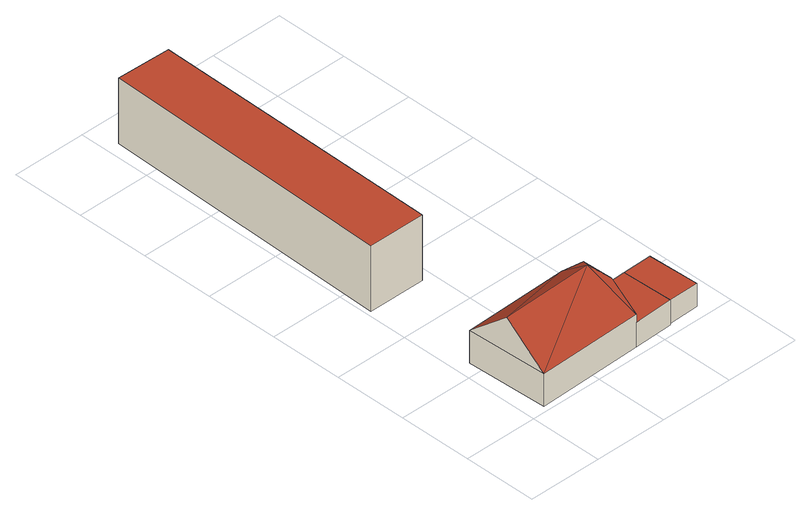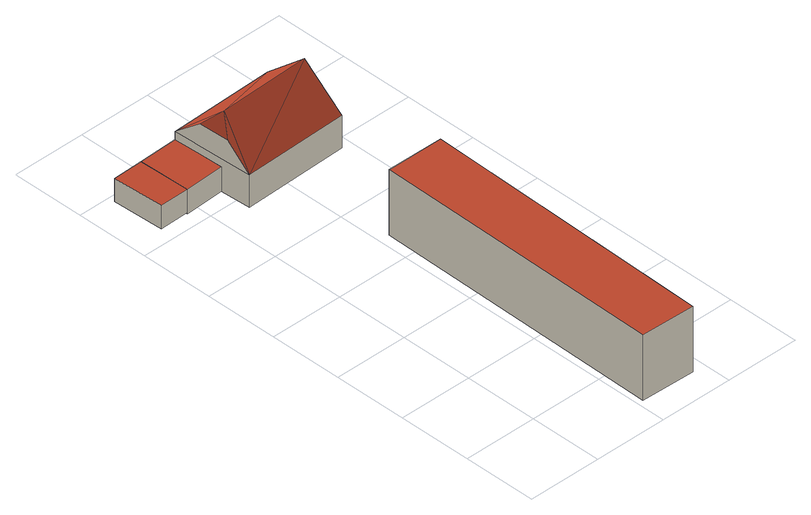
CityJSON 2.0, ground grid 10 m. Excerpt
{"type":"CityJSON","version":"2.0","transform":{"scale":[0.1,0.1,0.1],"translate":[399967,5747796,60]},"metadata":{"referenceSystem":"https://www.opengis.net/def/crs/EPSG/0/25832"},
"CityObjects":{
"building1":{"type":"Building","attributes":{"Gemeindeschluessel":"05515000","Geometrietyp2DReferenz":"3000","function":"31001_1000"},"address":[{"country":"Germany","locality":"Münster","thoroughfareNumber":"211","thoroughfareName":"Farwicksheide"},{"country":"Germany","locality":"Münster","thoroughfareNumber":"211a","thoroughfareName":"Farwicksheide"}],"children":["building1-1","building1-2"]},
"building1-1":{"type":"BuildingPart","attributes":{"roofType":"1000","measuredHeight":3.41},"parents":["building1"],"geometry":[{"type":"Solid","lod":"2","boundaries":[[[[0,1,2,3]],[[4,5,1,0]],[[3,2,6,7]],[[4,0,3,7]],[[1,5,6,2]],[[5,4,7,6]]]],"semantics":{"surfaces":[{"type":"WallSurface"},{"type":"RoofSurface"},{"type":"GroundSurface"},{"type":"ClosureSurface"}],"values":[[0,0,0,1,2,3]]}}]},
"building1-2":{"type":"BuildingPart","attributes":{"roofType":"9999","measuredHeight":9.34},"parents":["building1"],"geometry":[{"type":"Solid","lod":"2","boundaries":[[[[8,9,10,11]],[[12,13,5,4,14]],[[11,10,13,12]],[[8,15,16,14]],[[12,17,11]],[[15,18,16]],[[18,15,8]],[[17,18,8]],[[8,11,17]],[[14,16,18]],[[12,14,18]],[[18,17,12]],[[9,6,5,13,10]],[[9,8,14,4,7,6]],[[5,6,7,4]]]],"semantics":{"surfaces":[{"type":"WallSurface"},{"type":"RoofSurface"},{"type":"GroundSurface"},{"type":"ClosureSurface"}],"values":[[0,0,0,0,0,1,1,1,1,1,1,1,2,0,3]]}}]},
"building2":{"type":"Building","attributes":{"Gemeindeschluessel":"05515000","Geometrietyp2DReferenz":"3000","function":"51003_1201","roofType":"1000","measuredHeight":9},"geometry":[{"type":"Solid","lod":"2","boundaries":[[[[19,20,21,22]],[[23,24,20,19]],[[25,26,24,23]],[[22,21,26,25]],[[23,19,22,25]],[[20,24,26,21]]]],"semantics":{"surfaces":[{"type":"WallSurface"},{"type":"RoofSurface"},{"type":"GroundSurface"}],"values":[[0,0,0,0,1,2]]}}]},
"building3":{"type":"Building","attributes":{"Gemeindeschluessel":"05515000","Geometrietyp2DReferenz":"3000","function":"31001_2460","roofType":"1000","measuredHeight":3.19},"geometry":[{"type":"Solid","lod":"2","boundaries":[[[[27,28,29,3]],[[30,31,28,27]],[[0,32,31,30]],[[3,29,32,0]],[[30,27,3,0]],[[28,31,32,29]]]],"semantics":{"surfaces":[{"type":"WallSurface"},{"type":"RoofSurface"},{"type":"GroundSurface"}],"values":[[0,0,0,0,1,2]]}}]}
},
"vertices":[
[220,12,40],[220,12,6],[218,82,6],[218,82,40],[166,10,40],[166,10,6],[164,80,6],[164,80,40],
[162,121,51],[162,121,6],[17,116,6],[17,116,51],[21,5,51],[21,5,6],[166,10,51],[163,89,81],[165,47,81],[19,60,99],[146,65,99],
[92,660,93],[92,660,3],[18,662,3],[18,662,93],[85,259,93],[85,259,3],[7,259,93],[7,259,3],
[258,83,40],[258,83,8],[218,82,8],[261,13,40],[261,13,8],[220,12,8]
]}
